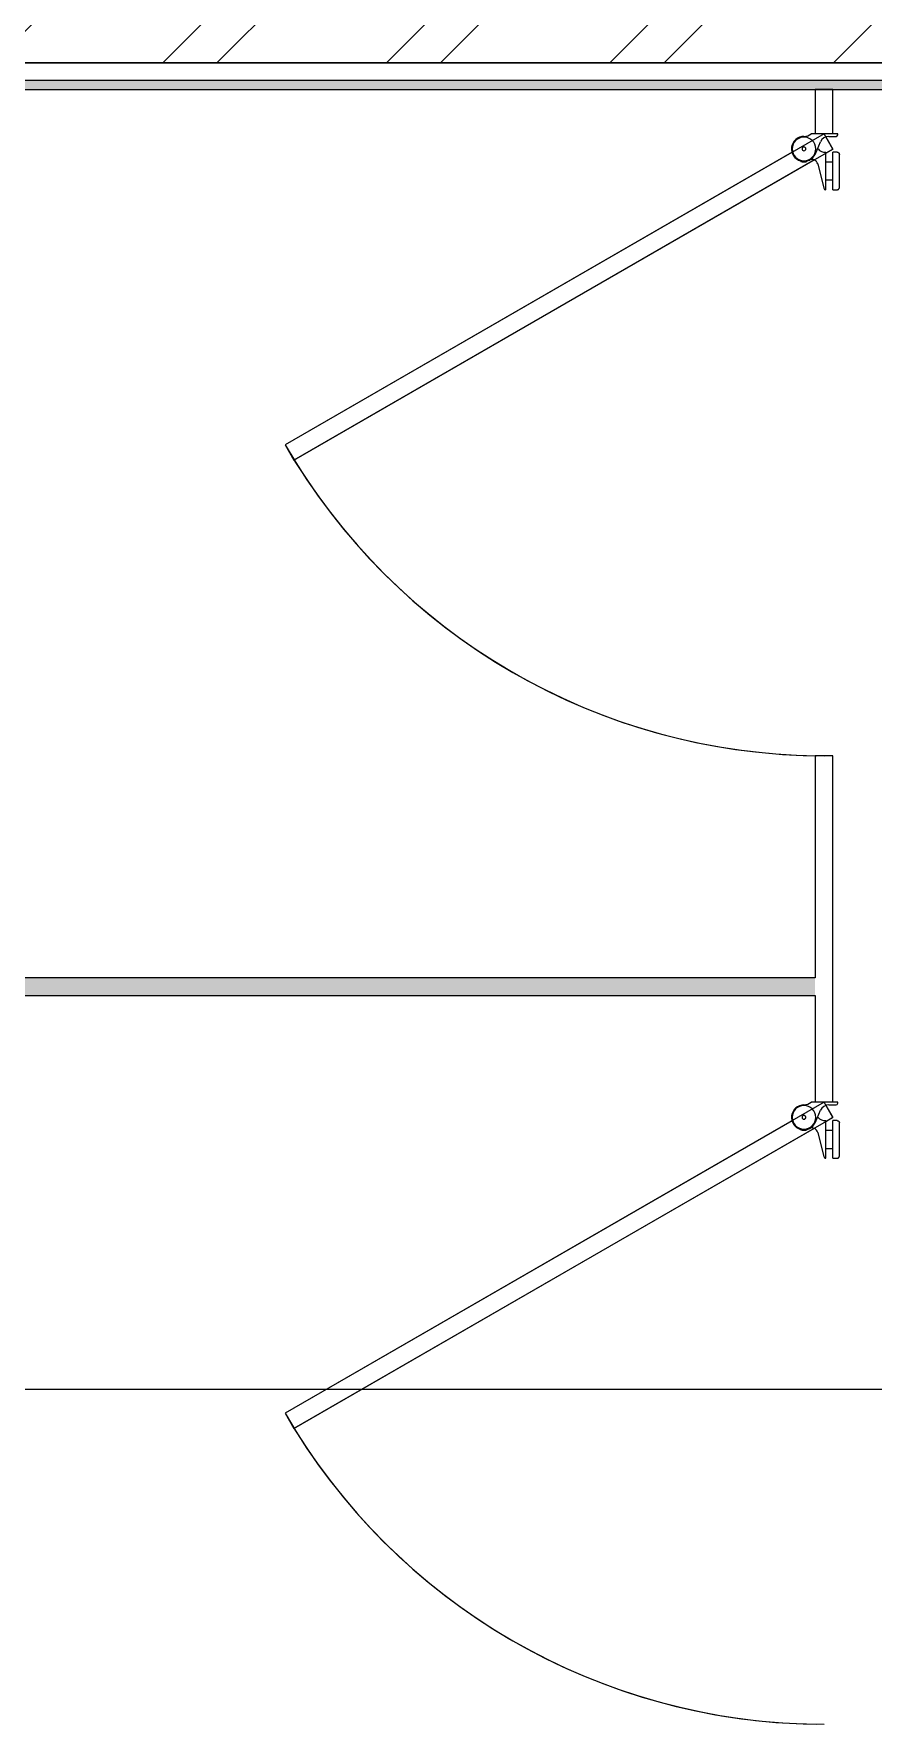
# Model space of a CAD drawing. Header units: millimetres. Extents: x -187347 to 135007, y -6415 to 292048.
# Drawn here: x -44339 to -43395, y -6415 to -4512 of the extents above; entities that cross this region are included whole.
import ezdxf

# ---------------------------------------------------------------- set-up
doc = ezdxf.new("R2010")
doc.units = ezdxf.units.MM
doc.header["$LTSCALE"] = 100
for name, color, linetype, lineweight in [('A-DOOR', 7, 'Continuous', 5), ('A-GENM', 7, 'Continuous', 5), ('A-GENM-HDLN', 7, 'Continuous', 5), ('A-WALL', 7, 'Continuous', 5), ('A-WALL-FNSH', 7, 'Continuous', 5), ('A-WALL-PATT', 7, 'Continuous', 5)]:
    doc.layers.add(name, color=color, linetype=linetype, lineweight=lineweight)
doc.layers.add('Tracklength', color=4, linetype='Continuous')

# ---------------------------------------------------------------- blocks, each defined once
blk = doc.blocks.new('OCC_AR_DOR_Interior Single HPL With Under Cut - CubicleDoor 700x1700-1856005-BLOCK WORK - GROUND FLOOR PLAN - FOR SITE')
at = {"layer": 'A-DOOR'}
for p, q in [((-332.7, -193), (-350, -203)), ((-350, -203), (0, -809.2)), ((17.3, -799.2), (-332.7, -193)), ((0, -809.2), (17.3, -799.2))]:
    blk.add_line(p, q, dxfattribs=at)
blk.add_arc((-350, -203), 700, 300, 359.347, dxfattribs=at)
at = {"layer": 'A-GENM'}
for p, q in [((-346.4, -200.9), (-332.7, -193)), ((-332.7, -193), (-328.1, -201)), ((-320.5, -214.1), (17.3, -799.2)), ((-329.2, -239), (0, -809.2)), ((0, -809.2), (17.3, -799.2))]:
    blk.add_line(p, q, dxfattribs=at)
at = {"layer": 'A-GENM-HDLN'}
blk.add_arc((-350, -203), 700, 300, 360, dxfattribs=at)
blk = doc.blocks.new('OCC_AR_Doors_Accessories_Colcom_Hydraulic-Hinge - Glass Thickness 8_0 mm-1846992-BLOCK WORK - GROUND FLOOR PLAN - FOR SITE')
at = {"layer": 'A-GENM', "color": 253, "true_color": 0xaaaaaa}
for p, q in [((310500.5, -75640.1), (310500, -75640.1)), ((310500.5, -75640.1), (310500, -75640.1)), ((310500, -75646.1), (310500.5, -75646.1)), ((310500, -75646.1), (310500.5, -75646.1)), ((310529.6, -75653.2), (310529.6, -75654.3)), ((310530.5, -75653.2), (310530.5, -75653.2)), ((310530.8, -75654.1), (310530.8, -75653.2)), ((310532.6, -75653.2), (310532.6, -75654)), ((310532.6, -75654), (310532.6, -75653.2)), ((310534.4, -75654.1), (310534.4, -75653.2)), ((310534.7, -75653.2), (310534.7, -75653.2)), ((310535.6, -75654.3), (310535.6, -75653.2))]:
    blk.add_line(p, q, dxfattribs=at)
at = {"layer": 'A-GENM', "color": 253, "true_color": 0xaaaaaa, "flags": 128}
for points in [[(310532.6, -75654), (310531.7, -75654), (310530.8, -75654.1)], [(310534.4, -75654.1), (310533.5, -75654), (310532.6, -75654)]]:
    blk.add_lwpolyline(points, dxfattribs=at)
at = {"layer": 'A-GENM', "color": 253, "true_color": 0xaaaaaa}
for centre, radius, start, end in [((310508.1, -75624.3), 2.28, 14, 92.9953), ((310496.5, -75684), 2, 90, 180)]:
    blk.add_arc(centre, radius, start, end, dxfattribs=at)
for points, knots in [([(310529.9, -75654.3), (310530, -75654.3), (310530.3, -75654.2), (310530.8, -75654.1), (310531.5, -75654.1), (310532.1, -75654), (310532.6, -75654)], [0.6527778, 0.6527778, 0.6527778, 0.6527778, 0.7222222, 0.7916667, 0.8611111, 1, 1, 1, 1]), ([(310532.6, -75654), (310532.8, -75654), (310533.1, -75654), (310533.6, -75654.1), (310534.1, -75654.1), (310534.5, -75654.2), (310534.9, -75654.2), (310535.2, -75654.3), (310535.4, -75654.3), (310535.6, -75654.3), (310535.6, -75654.3), (310535.6, -75654.3), (310535.5, -75654.3), (310535.3, -75654.3), (310534.9, -75654.2), (310534.4, -75654.1), (310533.7, -75654.1), (310533.1, -75654), (310532.6, -75654)], [0, 0, 0, 0, 0.055556, 0.111111, 0.166667, 0.222222, 0.277778, 0.333333, 0.388889, 0.444444, 0.513889, 0.548611, 0.583333, 0.652778, 0.722222, 0.791667, 0.861111, 1, 1, 1, 1])]:
    blk.add_open_spline(points, degree=3, knots=knots, dxfattribs=at)
blk.add_open_spline([(310532.6, -75654), (310532.4, -75654), (310532.1, -75654), (310531.6, -75654.1), (310531.1, -75654.1), (310530.7, -75654.2), (310530.3, -75654.2), (310530.1, -75654.2), (310530, -75654.3)], degree=3, dxfattribs=at)
blk = doc.blocks.new('OCC_AR_Doors_Accessories_Colcom_Hydraulic-Hinge - Glass Thickness 8_0 mm-V6-BLOCK WORK - GROUND FLOOR PLAN - FOR SITE')
at = {"layer": 'A-GENM', "color": 253, "true_color": 0xaaaaaa}
for p, q in [((310492.8, -75624.5), (310492.8, -75661.8)), ((310500, -75622), (310495.3, -75622)), ((310500, -75622), (310500, -75664.3)), ((310508, -75622), (310508, -75664.3)), ((310517.1, -75651), (310510.3, -75623.7)), ((310500.5, -75640.1), (310500, -75640.1)), ((310500.5, -75640.1), (310500, -75640.1)), ((310508, -75633.1), (310500.5, -75633.1)), ((310500.5, -75653.1), (310500.5, -75633.1)), ((310500, -75646.1), (310500.5, -75646.1)), ((310500, -75646.1), (310500.5, -75646.1)), ((310500.5, -75653.1), (310508, -75653.1)), ((310519.7, -75662.5), (310514, -75676)), ((310529.6, -75653.2), (310529.6, -75654.3)), ((310530.5, -75653.2), (310532.6, -75653.2)), ((310530.8, -75653.2), (310532.6, -75653.2)), ((310530.8, -75654.1), (310530.8, -75653.2)), ((310532.6, -75653.2), (310534.7, -75653.2)), ((310532.6, -75653.2), (310534.4, -75653.2)), ((310532.6, -75653.2), (310532.6, -75654)), ((310532.6, -75654), (310532.6, -75653.2)), ((310534.4, -75654.1), (310534.4, -75653.2)), ((310535.6, -75654.3), (310535.6, -75653.2)), ((310495.3, -75664.3), (310500, -75664.3)), ((310504.8, -75682), (310496.5, -75682)), ((310494.5, -75684), (310494.5, -75685)), ((310494.5, -75685), (310524.5, -75685))]:
    blk.add_line(p, q, dxfattribs=at)
at = {"layer": 'A-GENM', "color": 253, "true_color": 0xaaaaaa, "flags": 128}
for points in [[(310532.6, -75654), (310531.7, -75654), (310530.8, -75654.1)], [(310534.4, -75654.1), (310533.5, -75654), (310532.6, -75654)]]:
    blk.add_lwpolyline(points, dxfattribs=at)
at = {"layer": 'A-GENM', "color": 253, "true_color": 0xaaaaaa}
for centre, radius, start, end in [((310508.1, -75624.3), 2.28, 14, 92.9953), ((310523.6, -75649.4), 6.66, 194, 295.8476), ((310532.6, -75668), 13.3, 90, 270), ((310532.6, -75668), 14, 270, 156.762), ((310532.6, -75668), 14, 101.1735, 107.0142), ((310532.6, -75668), 14, 86.4994, 92.404), ((310532.6, -75668), 13.3, 270, 90), ((310532.6, -75668), 14, 71.8253, 77.7917), ((310532.6, -75668), 14, 57.1512, 63.1767), ((310532.6, -75668), 14, 42.4771, 48.5585), ((310532.6, -75668), 14, 13.129, 33.9361), ((310496.5, -75684), 2, 90, 180), ((310504.8, -75672), 10, 270, 336.762), ((310508.6, -75675.4), 11.1, 42.3467, 92.96), ((310532.6, -75694.5), 12.4, 90, 130.6463), ((310532.6, -75668), 2.09, 90, 270), ((310532.6, -75668), 2.09, 270, 90)]:
    blk.add_arc(centre, radius, start, end, dxfattribs=at)
for points, knots in [([(310495.3, -75622), (310495.1, -75622), (310494.8, -75622.1), (310494.3, -75622.2), (310494, -75622.3), (310493.8, -75622.5), (310493.7, -75622.6), (310493.5, -75622.8), (310493.3, -75623), (310493.2, -75623.2), (310493.1, -75623.4), (310493, -75623.6), (310492.8, -75624), (310492.8, -75624.3), (310492.8, -75624.5)], [0, 0, 0, 0, 0.166667, 0.25, 0.333333, 0.416667, 0.458333, 0.5, 0.583333, 0.666667, 0.708333, 0.75, 0.833333, 1, 1, 1, 1]), ([(310495.3, -75664.3), (310495.1, -75664.3), (310494.8, -75664.2), (310494.3, -75664.1), (310494, -75663.9), (310493.8, -75663.8), (310493.7, -75663.7), (310493.5, -75663.5), (310493.3, -75663.3), (310493.2, -75663.1), (310493.1, -75662.9), (310493, -75662.7), (310492.8, -75662.3), (310492.8, -75662), (310492.8, -75661.8)], [0, 0, 0, 0, 0.166667, 0.25, 0.333333, 0.416667, 0.458333, 0.5, 0.583333, 0.666667, 0.708333, 0.75, 0.833333, 1, 1, 1, 1]), ([(310529.9, -75654.3), (310530, -75654.3), (310530.3, -75654.2), (310530.8, -75654.1), (310531.5, -75654.1), (310532.1, -75654), (310532.6, -75654)], [0.6527778, 0.6527778, 0.6527778, 0.6527778, 0.7222222, 0.7916667, 0.8611111, 1, 1, 1, 1]), ([(310532.6, -75654), (310532.8, -75654), (310533.1, -75654), (310533.6, -75654.1), (310534.1, -75654.1), (310534.5, -75654.2), (310534.9, -75654.2), (310535.2, -75654.3), (310535.4, -75654.3), (310535.6, -75654.3), (310535.6, -75654.3), (310535.6, -75654.3), (310535.5, -75654.3), (310535.3, -75654.3), (310534.9, -75654.2), (310534.4, -75654.1), (310533.7, -75654.1), (310533.1, -75654), (310532.6, -75654)], [0, 0, 0, 0, 0.055556, 0.111111, 0.166667, 0.222222, 0.277778, 0.333333, 0.388889, 0.444444, 0.513889, 0.548611, 0.583333, 0.652778, 0.722222, 0.791667, 0.861111, 1, 1, 1, 1])]:
    blk.add_open_spline(points, degree=3, knots=knots, dxfattribs=at)
blk.add_open_spline([(310532.6, -75654), (310532.4, -75654), (310532.1, -75654), (310531.6, -75654.1), (310531.1, -75654.1), (310530.7, -75654.2), (310530.3, -75654.2), (310530.1, -75654.2), (310530, -75654.3)], degree=3, dxfattribs=at)

msp = doc.modelspace()

# ---------------------------------------------------------------- hatches: boundary and pattern name
at = {"layer": 'A-WALL-PATT'}
h = msp.add_hatch(dxfattribs=at)
h.set_pattern_fill('FP_33', color=256, angle=45, style=0, pattern_type=2)
h.set_pattern_definition([(45, (-212939.88, 104055), (-125.72359, 125.72359), []), (45, (-212939.88, 104245.5), (-125.72359, 125.72359), [])])
h.paths.add_polyline_path([(-42904.3, -4545), (-38739.9, -4545), (-38739.9, -4345), (-51989.9, -4345), (-51989.9, -4545), (-43274.6, -4545)])
h.paths.add_polyline_path([(-55495.2, -4545), (-52189.9, -4545), (-52189.9, -4345), (-62809.9, -4345), (-62809.9, -4545), (-56235.8, -4545)])
at = {"layer": 'A-WALL-PATT', "true_color": 0x80ffff}
msp.add_hatch(color=131, dxfattribs=at).paths.add_polyline_path([(-41793.3, -4575), (-41569.9, -4575), (-41569.9, -4565), (-45209.9, -4565), (-45209.9, -4575), (-42163.6, -4575)])
at = {"layer": 'A-WALL-PATT', "true_color": 0xc0c0c0}
msp.add_hatch(color=9, dxfattribs=at).paths.add_polyline_path([(-43644.9, -5595), (-43459.9, -5595), (-43459.9, -5575), (-45209.9, -5575), (-45209.9, -5595), (-44385.5, -5595)])

# ---------------------------------------------------------------- linework, layer by layer
at = {"layer": 'A-WALL', "lineweight": 25}
for p, q in [((-45239.9, -4545), (-41309.9, -4545)), ((-43439.9, -4575), (-43459.9, -4575)), ((-43459.9, -4575), (-43459.9, -4625)), ((-43439.9, -4625), (-43439.9, -4575)), ((-43439.9, -5325), (-43459.9, -5325)), ((-43459.9, -5325), (-43459.9, -5575)), ((-43439.9, -5715), (-43439.9, -5325)), ((-43459.9, -5575), (-45209.9, -5575)), ((-45209.9, -5595), (-43459.9, -5595)), ((-43459.9, -5595), (-43459.9, -5715))]:
    msp.add_line(p, q, dxfattribs=at)
at = {"layer": 'A-WALL'}
for p, q in [((-41569.9, -4545), (-45209.9, -4545)), ((-41569.9, -4565), (-45209.9, -4565))]:
    msp.add_line(p, q, dxfattribs=at)
at = {"layer": 'A-WALL-FNSH'}
msp.add_line((-45209.9, -4575), (-41569.9, -4575), dxfattribs=at)
at = {"layer": 'Tracklength'}
msp.add_lwpolyline([(-89691.4, 120387.9), (-18064, 120387.9), (-18064, -6038.2), (-89691.4, -6038.2)], close=True, dxfattribs=at)

# ---------------------------------------------------------------- block references
at = {"layer": 'A-DOOR', "color": 253, "lineweight": 5, "true_color": 0xaaaaaa, "rotation": 270}
for p in [(-43246.9, -4975), (-43246.9, -6065)]:
    msp.add_blockref('OCC_AR_DOR_Interior Single HPL With Under Cut - CubicleDoor 700x1700-1856005-BLOCK WORK - GROUND FLOOR PLAN - FOR SITE', p, dxfattribs=at)
at = {"layer": 'A-GENM', "color": 253, "lineweight": 5, "true_color": 0xaaaaaa, "rotation": 180}
for name, p in [('OCC_AR_Doors_Accessories_Colcom_Hydraulic-Hinge - Glass Thickness 8_0 mm-V6-BLOCK WORK - GROUND FLOOR PLAN - FOR SITE', (267060.1, -80310)), ('OCC_AR_Doors_Accessories_Colcom_Hydraulic-Hinge - Glass Thickness 8_0 mm-1846992-BLOCK WORK - GROUND FLOOR PLAN - FOR SITE', (267060.1, -80310)), ('OCC_AR_Doors_Accessories_Colcom_Hydraulic-Hinge - Glass Thickness 8_0 mm-V6-BLOCK WORK - GROUND FLOOR PLAN - FOR SITE', (267060.1, -81400)), ('OCC_AR_Doors_Accessories_Colcom_Hydraulic-Hinge - Glass Thickness 8_0 mm-1846992-BLOCK WORK - GROUND FLOOR PLAN - FOR SITE', (267060.1, -81400))]:
    msp.add_blockref(name, p, dxfattribs=at)

doc.saveas('drawing.dxf')
